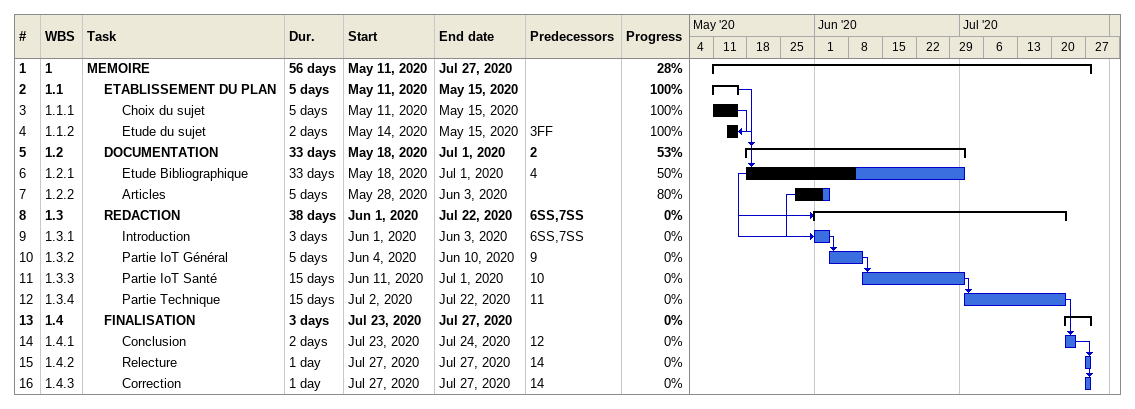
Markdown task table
| ID | WBS | Task | Duration | Start | Finish | Predecessors | % complete |
|---|---|---|---|---|---|---|---|
| 1 | 1 | **MEMOIRE** | 56d | 2020-05-11 | 2020-07-27 |  | 28 |
| 2 | 1.1 | **ETABLISSEMENT DU PLAN** | 5d | 2020-05-11 | 2020-05-15 |  | 100 |
| 3 | 1.1.1 | Choix du sujet | 5d | 2020-05-11 | 2020-05-15 |  | 100 |
| 4 | 1.1.2 | Etude du sujet | 2d | 2020-05-14 | 2020-05-15 | 3FF | 100 |
| 5 | 1.2 | **DOCUMENTATION** | 33d | 2020-05-18 | 2020-07-01 | 2 | 53 |
| 6 | 1.2.1 | Etude Bibliographique | 33d | 2020-05-18 | 2020-07-01 | 4 | 50 |
| 7 | 1.2.2 | Articles | 5d | 2020-05-28 | 2020-06-03 |  | 80 |
| 8 | 1.3 | **REDACTION** | 38d | 2020-06-01 | 2020-07-22 | 6SS, 7SS | 0 |
| 9 | 1.3.1 | Introduction | 3d | 2020-06-01 | 2020-06-03 | 6SS, 7SS | 0 |
| 10 | 1.3.2 | Partie IoT Général | 5d | 2020-06-04 | 2020-06-10 | 9 | 0 |
| 11 | 1.3.3 | Partie IoT Santé | 15d | 2020-06-11 | 2020-07-01 | 10 | 0 |
| 12 | 1.3.4 | Partie Technique | 15d | 2020-07-02 | 2020-07-22 | 11 | 0 |
| 13 | 1.4 | **FINALISATION** | 3d | 2020-07-23 | 2020-07-27 |  | 0 |
| 14 | 1.4.1 | Conclusion | 2d | 2020-07-23 | 2020-07-24 | 12 | 0 |
| 15 | 1.4.2 | Relecture | 1d | 2020-07-27 | 2020-07-27 | 14 | 0 |
| 16 | 1.4.3 | Correction | 1d | 2020-07-27 | 2020-07-27 | 14 | 0 |
